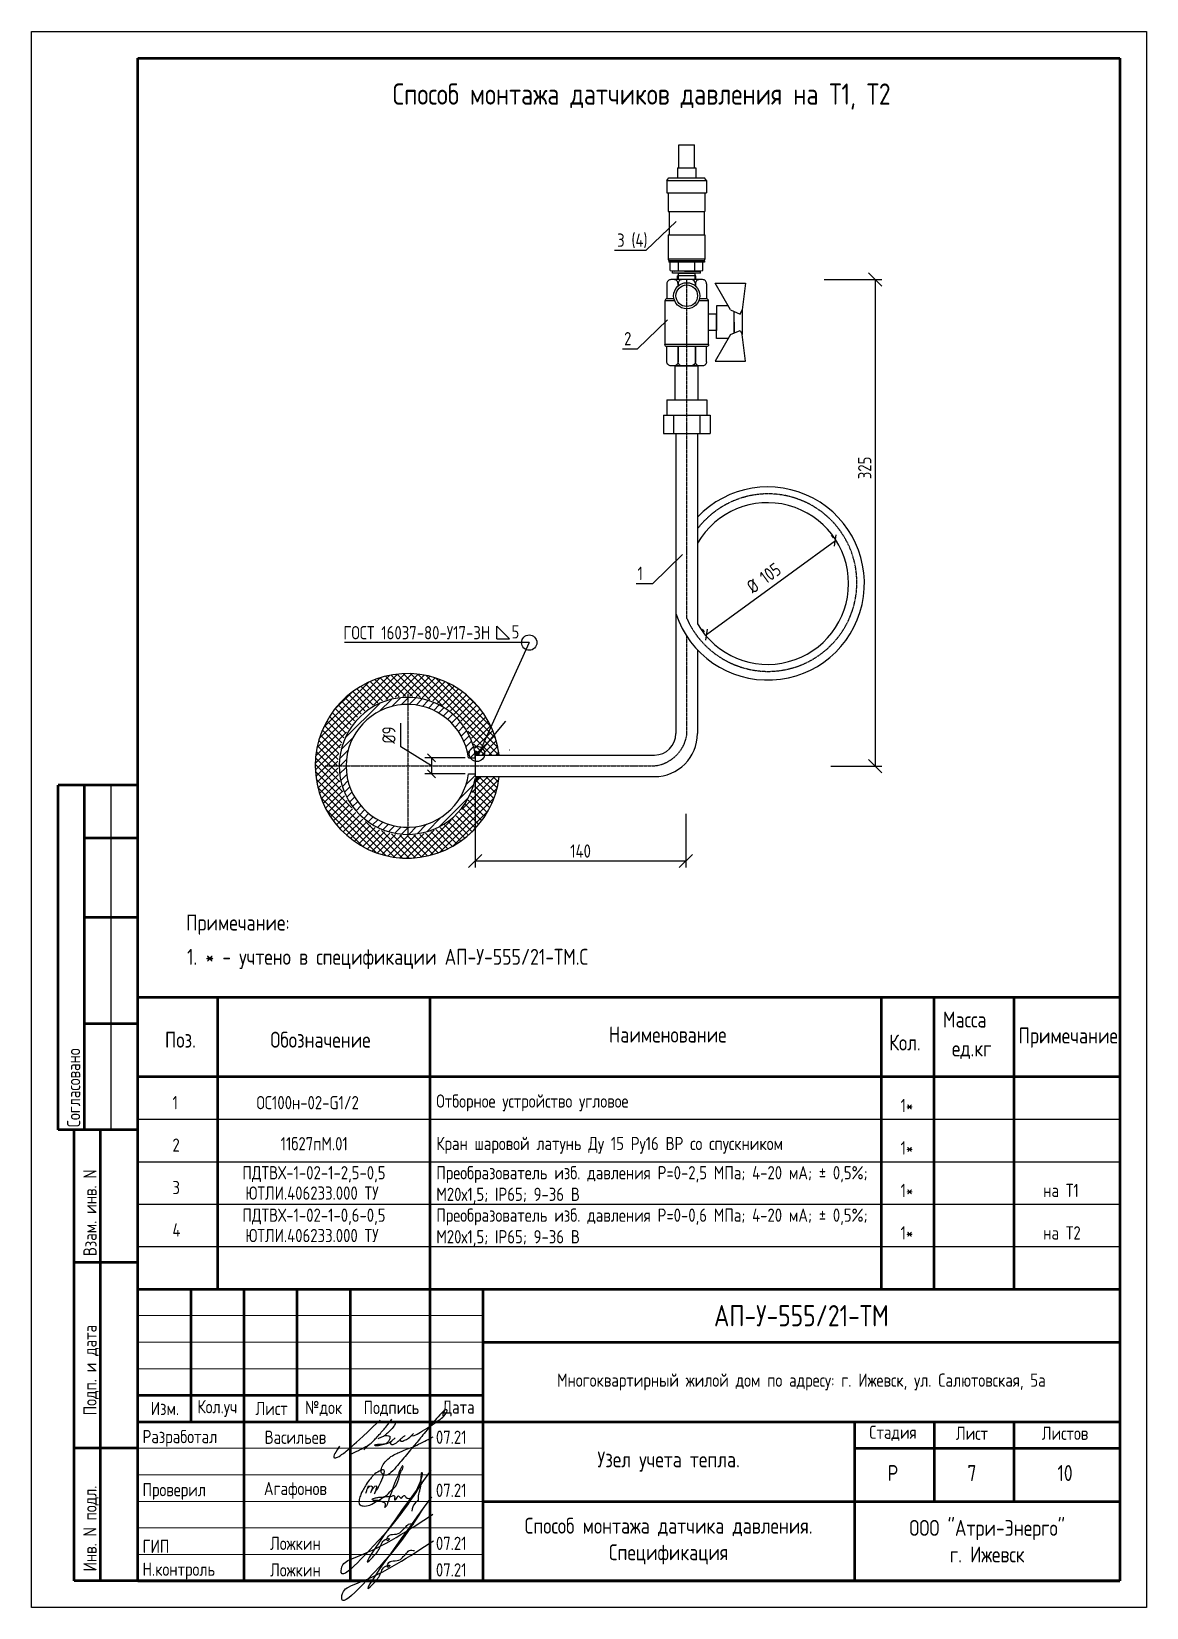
# Model space of a CAD drawing. Header units: millimetres. Extents: x -24312 to 142424, y -11214 to -5274.
# Drawn here: x 16285 to 20485, y -11214 to -5274 of the extents above; entities that cross this region are included whole.
import ezdxf
from ezdxf.enums import TextEntityAlignment as Align

# ---------------------------------------------------------------- set-up
doc = ezdxf.new("R2010")
doc.units = ezdxf.units.MM
doc.linetypes.add('CENTERX2', pattern=[20.32, 12.7, -2.54, 2.54, -2.54])
doc.linetypes.add('K5LT_BASIC', pattern=[0])
doc.layers.get('0').update_dxf_attribs({"color": 250})
doc.layers.add('0_Ном._пера__1', color=7, linetype='Continuous', lineweight=5)
doc.layers.add('0_Ном._пера__4', color=7, linetype='Continuous', lineweight=50)
doc.layers.add('1', color=179, linetype='Continuous')
doc.layers.add('BASIC', color=7, linetype='Continuous')
doc.styles.add('Ариал Н', font='', dxfattribs={"height": 60})
doc.styles.add('ГОСТ 2.304', font='')
doc.styles.add('ГостА', font='', dxfattribs={"height": 50})
doc.styles.get('Ариал Н').set_extended_font_data('GOST type A')
doc.styles.get('ГОСТ 2.304').set_extended_font_data('GOST 2.304 type A')
doc.styles.get('ГостА').set_extended_font_data('GOST type A')
doc.dimstyles.new('1х20 Ассо', dxfattribs={"dimscale": 20, "dimtxt": 0.5, "dimasz": 2.5, "dimexe": 1.25, "dimexo": 0.625, "dimtad": 1, "dimrnd": 5, "dimtxsty": 'Ариал Н', "dimblk": 'OBLIQUE', "dimcen": 2.5, "dimclrd": 256, "dimclre": 256, "dimclrt": 256, "dimadec": 0, "dimazin": 0, "dimtfac": 1, "dimtmove": 1, "dimatfit": 3, "dimfxl": 1, "dimlwd": -1, "dimarcsym": 0})
doc.dimstyles.new('1х20 ГОСТ', dxfattribs={"dimscale": 20, "dimtxt": 2.5, "dimasz": 1.5, "dimexe": 1.25, "dimexo": 0.625, "dimtad": 1, "dimdec": 0, "dimrnd": 5, "dimtxsty": 'ГОСТ 2.304', "dimblk": 'OBLIQUE', "dimcen": 1.5, "dimclrd": 256, "dimclre": 256, "dimclrt": 256, "dimadec": 0, "dimazin": 0, "dimtfac": 1, "dimtdec": 0, "dimtmove": 1, "dimatfit": 3, "dimfxl": 1.25, "dimlwd": -1, "dimarcsym": 0})

# ---------------------------------------------------------------- blocks, each defined once
blk = doc.blocks.new('_Oblique')
at = {"color": 0, "linetype": 'ByBlock', "lineweight": -2}
blk.add_line((-0.5, -0.5), (0.5, 0.5), dxfattribs=at)
blk = doc.blocks.new('*D59')
at = {"lineweight": -2, "transparency": 16777216}
for p, q in [((19271.4, -6208.7), (19488.7, -6208.7)), ((19296.8, -8042.7), (19488.7, -8042.7))]:
    blk.add_line(p, q, dxfattribs=at)
at = {"transparency": 16777216}
blk.add_line((19463.7, -6208.7), (19463.7, -8042.7), dxfattribs=at)
at = {"layer": 'Defpoints', "color": 0, "transparency": 16777216}
for p in [(19258.9, -6208.7), (19284.3, -8042.7), (19463.7, -8042.7)]:
    blk.add_point(p, dxfattribs=at)
at = {"transparency": 16777216, "xscale": 50, "yscale": 50, "zscale": 50}
for p, rotation in [((19463.7, -6208.7), 90), ((19463.7, -8042.7), 270)]:
    blk.add_blockref('_Oblique', p, dxfattribs=dict(at, rotation=rotation))
at = {"transparency": 16777216, "insert": (19423.9, -6918.5), "char_height": 50, "attachment_point": 5, "rotation": 90, "style": 'ГостА'}
blk.add_mtext('325', dxfattribs=at)
blk = doc.blocks.new('*D61')
at = {"lineweight": -2, "ltscale": 0.3, "transparency": 16777216}
for p, q in [((19305.9, -7182), (19298.6, -7171.9)), ((18820.3, -7536.7), (18812.9, -7526.6))]:
    blk.add_line(p, q, dxfattribs=at)
at = {"ltscale": 0.3, "transparency": 16777216}
blk.add_line((18827.6, -7546.8), (19313.3, -7192.1), dxfattribs=at)
at = {"layer": 'Defpoints', "color": 0, "ltscale": 0.3, "transparency": 16777216}
for p in [(19313.3, -7192.1), (19313.3, -7192.1), (18827.6, -7546.8)]:
    blk.add_point(p, dxfattribs=at)
at = {"ltscale": 0.3, "transparency": 16777216, "xscale": 30, "yscale": 30, "zscale": 30}
for p, rotation in [((19313.3, -7192.1), 36.14163865688619), ((18827.6, -7546.8), 216.1416386568862)]:
    blk.add_blockref('_Oblique', p, dxfattribs=dict(at, rotation=rotation))
at = {"ltscale": 0.3, "transparency": 16777216, "insert": (19044.1, -7333.4), "char_height": 50, "attachment_point": 5, "rotation": 36.14164, "style": 'ГОСТ 2.304'}
blk.add_mtext('%%C 105', dxfattribs=at)
blk = doc.blocks.new('*D60')
at = {"lineweight": -2, "transparency": 16777216}
for p, q in [((17956.7, -8094.7), (17956.7, -8425.1)), ((18750.6, -8222.2), (18750.6, -8425.1))]:
    blk.add_line(p, q, dxfattribs=at)
at = {"transparency": 16777216}
blk.add_line((18750.6, -8400.1), (17956.7, -8400.1), dxfattribs=at)
at = {"layer": 'Defpoints', "color": 0, "transparency": 16777216}
for p in [(17956.7, -8082.2), (18750.6, -8209.7), (17956.7, -8400.1)]:
    blk.add_point(p, dxfattribs=at)
at = {"transparency": 16777216, "xscale": 50, "yscale": 50, "zscale": 50, "rotation": 180}
blk.add_blockref('_Oblique', (17956.7, -8400.1), dxfattribs=at)
at = {"transparency": 16777216, "xscale": 50, "yscale": 50, "zscale": 50}
blk.add_blockref('_Oblique', (18750.6, -8400.1), dxfattribs=at)
at = {"transparency": 16777216, "insert": (18353.6, -8362.6), "char_height": 50, "attachment_point": 5, "style": 'ГостА'}
blk.add_mtext('140', dxfattribs=at)
blk = doc.blocks.new('*D62')
at = {"ltscale": 0.3, "transparency": 16777216}
for p, q in [((17676.2, -7969.7), (17676.2, -7880.8)), ((17792.5, -8041.6), (17676.2, -7969.7)), ((17792.5, -8011.5), (17792.5, -8071.6))]:
    blk.add_line(p, q, dxfattribs=at)
at = {"lineweight": -2, "ltscale": 0.3, "transparency": 16777216}
for p, q in [((17918.7, -8011.5), (17767.5, -8011.5)), ((17918.7, -8071.6), (17767.5, -8071.6))]:
    blk.add_line(p, q, dxfattribs=at)
at = {"layer": 'Defpoints', "color": 0, "ltscale": 0.3, "transparency": 16777216}
for p in [(17931.2, -8011.5), (17792.5, -8071.6), (17931.2, -8071.6)]:
    blk.add_point(p, dxfattribs=at)
at = {"ltscale": 0.3, "transparency": 16777216, "xscale": 30, "yscale": 30, "zscale": 30}
for p, rotation in [((17792.5, -8011.5), 90), ((17792.5, -8071.6), 270)]:
    blk.add_blockref('_Oblique', p, dxfattribs=dict(at, rotation=rotation))
at = {"ltscale": 0.3, "transparency": 16777216, "insert": (17631.6, -7925.2), "char_height": 50, "attachment_point": 5, "rotation": 90, "style": 'ГОСТ 2.304'}
blk.add_mtext('%%C9', dxfattribs=at)
blk = doc.blocks.new('A$C4EB2491E')
at = {"ltscale": 0.3}
for points, degree in [([(361.5, 183.4), (381.3, 185), (389.7, 193.7), (434.5, 217.9), (480.1, 249.9), (509.4, 268.7), (528.9, 296), (527, 304.4), (518, 306.4), (483.9, 271.2), (458.1, 240.3), (424.4, 199.1), (403.8, 174.8), (381.3, 144.9), (364.7, 126.9), (338.2, 94), (313.1, 65.6), (291.8, 38.8), (256.2, 0.2), (235.9, -2), (219.5, 9.4), (221, 31.2), (230.9, 55.2), (258.2, 82.9), (287.4, 99), (310.2, 107.5), (332.2, 118.7), (371.4, 132), (398.9, 145.6), (441, 167.4), (461.8, 179)], 3), ([(27.1, 135.1), (9.8, 108.2), (0.4, 94), (-1.3, 80.9), (6.8, 79.5), (27.9, 87.6), (74.6, 124.3), (122.7, 168.5), (215.6, 255.7)], 3), ([(74.6, 124.3), (72.2, 108.6), (72.4, 98.1), (76.1, 96.1), (89.5, 102), (100.2, 108.1), (115.8, 115.4), (130.9, 123.4), (140.4, 128.8), (153.1, 134.6), (165.8, 143.2), (180.7, 154.9), (191.4, 166.4), (212.4, 189.3), (230.2, 210.9), (245.8, 226.5), (261.4, 248.7), (269.4, 259.9)], 3), ([(258.3, 244.4), (279.4, 253.3), (286.7, 246.5), (285.7, 236.5), (284.3, 234.1), (269.6, 212.7), (240.6, 188), (237.7, 184.6), (233.8, 180.9), (205.5, 169.7)], 3), ([(237.7, 184.6), (256.2, 184.1), (261.1, 181.2), (262.3, 174.3), (259.1, 163.6), (248.7, 149.5), (235.5, 142.7), (206.2, 136.1), (192.6, 134.9), (187.2, 140), (194.5, 142.7), (205.3, 144.1), (214.3, 144.4), (231.4, 145.4), (245.7, 147.3), (260.4, 151), (285.7, 173.4)], 3), ([(264.3, 156.1), (261.1, 142.7), (272.8, 141.2), (287.4, 146.8), (295, 153.4), (312, 169), (324, 179.9), (332.5, 185.3), (332.6, 185.6)], 3), ([(307.2, 164.5), (310.6, 157.3), (316, 157.3), (325.7, 160.2), (340.4, 167.6), (357.9, 178.5), (371.6, 193.9)], 3), ([(165.8, 143.2), (139.5, 117.4)], 1)]:
    blk.add_open_spline(points, degree=degree, dxfattribs=at)
blk = doc.blocks.new('A$C0EED4A08')
at = {"lineweight": -2}
blk.add_open_spline([(20.7, 61.2), (21.7, 64.7), (23.4, 71.3), (32.8, 94.2), (24.5, 74.4), (32, 84), (36.5, 87.6), (43.7, 84.6), (42.1, 76.2), (40, 71.5), (35.2, 58.6), (40.1, 68.6), (41.9, 72.9), (45.2, 77.8), (48.5, 81.4), (50.9, 86.6), (59.3, 86), (55.6, 79.5), (55.4, 74.5), (52.8, 68.5), (51.8, 64), (48, 55.7), (54.5, 70.4), (59.7, 74.5), (64.6, 83.8), (72.5, 102.5), (95.3, 150.3), (62.6, 134.7), (50, 127.5), (39.9, 115.2), (29.1, 103.7), (19.8, 87.5), (9.7, 71.6), (2.3, 55.7), (-2.1, 40.8), (-5.4, 21.3), (15, 16.1), (36.5, 18.9), (59.8, 37.2), (88.3, 47.9), (105.1, 69.4), (127.4, 87), (133.6, 115.2), (140.2, 136.7), (150.7, 149.9), (145.6, 155.7), (141.5, 147.9), (138.2, 143.1), (134.1, 133.3), (131, 120.9), (123.3, 108.6), (118.7, 94.1), (113.6, 81.6), (109.9, 69.5), (105.8, 57.7), (100.9, 47), (98.7, 35.8), (93.4, 26.3), (92.6, 18.9), (82.4, 8.9), (91.8, 24.9), (78.5, 31), (67.6, 34.1), (56.4, 38.1), (47.5, 34.5), (39.3, 42), (50, 43.8), (55.7, 45.7), (62.2, 46.5), (68.8, 48.5), (76.6, 47.1), (84, 50.5), (92.3, 49.4), (99.6, 50.2), (107.9, 48.5), (114.2, 56.5), (120.1, 50.1), (118.9, 44.9), (117.9, 33.5), (126.9, 45.4), (132.3, 54.2), (136.9, 47.7), (141.6, 41), (146.3, 48.9), (152, 56.8), (157.2, 46), (170.6, 40.8), (188.8, 54.4), (195.8, 75.5), (206.7, 97.8), (210.2, 112.3), (216.6, 130.9), (210.3, 131.2), (208.9, 126.4), (209.7, 121.1), (208.4, 112.7), (208, 103.5), (208.5, 90), (205.7, 76.5), (202.8, 62.8), (197.5, 51.3), (203, 35.6), (181.6, 25), (179.5, 9.6), (178.2, 0)], degree=3, knots=[0, 0, 0, 0, 14.167194, 26.890754, 35.314392, 41.71436, 48.403337, 54.150711, 59.523492, 69.993822, 76.883495, 83.397454, 89.57598, 94.081517, 100.137054, 104.648788, 110.534043, 115.493961, 121.373327, 126.797914, 133.938197, 137.532955, 146.786799, 157.755729, 165.260393, 175.818679, 226.056962, 240.336611, 262.561771, 272.876484, 287.353537, 309.903384, 328.55104, 344.088105, 361.577216, 378.236769, 391.917028, 414.769459, 443.718804, 478.129909, 503.813264, 524.041038, 561.991008, 582.758455, 598.428883, 599.36325, 603.50078, 615.547993, 623.086606, 633.715246, 654.209645, 665.828887, 679.140989, 694.626301, 703.84956, 716.745925, 729.559612, 738.298125, 747.961274, 755.137825, 764.222563, 777.339173, 788.965562, 801.29066, 810.743379, 816.064539, 824.798882, 830.543276, 836.595448, 843.748837, 851.271103, 859.282141, 867.178556, 875.723493, 881.563983, 891.725366, 896.369877, 902.244552, 908.638358, 920.616836, 927.949916, 933.945368, 939.689414, 948.004643, 954.238626, 963.410453, 972.22617, 996.743911, 1017.877019, 1041.418789, 1065.997666, 1077.036801, 1078.444202, 1082.718227, 1088.858229, 1095.371672, 1107.7691, 1116.500316, 1135.9592, 1148.681173, 1158.604198, 1173.41822, 1190.005644, 1217.589276, 1217.589276, 1217.589276, 1217.589276], dxfattribs=at)
blk = doc.blocks.new('A$C34D362C5')
at = {"ltscale": 10}
for points, knots in [([(217.5, 299.5), (168.8, 221.7), (108.8, 126), (-98.7, -78.1), (-88.4, -15.6), (-62.3, 2.2), (60.8, 46.3), (163.3, 113.7), (254.5, 173.8)], [0, 0, 0, 0, 378.961016, 466.592226, 495.418146, 520.544535, 560.396751, 886.010372, 886.010372, 886.010372, 886.010372]), ([(246.3, 339.2), (98.6, 135.3), (-65.7, -91.6), (58.6, 45.2), (62.1, 78.5), (95.3, 83.3), (79.2, 67.2), (82.6, 94), (103.8, 99.1), (127.8, 97.9), (139.8, 113.9), (151.4, 123.6), (161.9, 140.1), (175.7, 137.5), (182.9, 136.2)], [0, 0, 0, 0, 394.18074, 438.533546, 481.486652, 491.046134, 501.356163, 513.672121, 536.487376, 564.707433, 579.283425, 593.152603, 611.287332, 631.336975, 631.336975, 631.336975, 631.336975])]:
    blk.add_open_spline(points, degree=3, knots=knots, dxfattribs=at)

msp = doc.modelspace()

# ---------------------------------------------------------------- hatches: boundary and pattern name
at = {"ltscale": 0.3}
for points in [[(17954.82, -7986.293, -0.00818397), (17956.497, -7994.593), (17956.721, -8000.947), (17971.498, -8000.947, 0.45253152)], [(17954.82, -8096.856, 0.00818397), (17956.497, -8088.556), (17956.721, -8082.202), (17971.498, -8082.202, -0.45253152)]]:
    msp.add_hatch(color=256, dxfattribs=at).paths.add_polyline_path(points)
at = {"layer": '1'}
h = msp.add_hatch(dxfattribs=at)
h.set_pattern_fill('ANSI37', color=256, scale=5.777778, angle=-90)
h.set_pattern_definition([(315, (724531.413, 109539.549), (12.97148106, 12.97148106), []), (45, (724531.413, 109539.549), (-12.97148106, 12.97148106), [])])
h.paths.add_polyline_path([(18046.946, -7999.465, 0.37909219), (17701.732, -7693.802, 1), (17701.732, -8389.347, 0.38080054), (18047.191, -8081.622), (17961.272, -8081.622, -0.37005162), (17701.732, -8304.186, -1), (17701.732, -7778.963, -0.36779353), (17960.946, -7999.465)])

# ---------------------------------------------------------------- linework, layer by layer
at = {"linetype": 'K5LT_BASIC', "lineweight": 53}
for p, q in [((16685.318, -11113.68), (16685.318, -5373.68)), ((16685.318, -5373.68), (20385.318, -5373.68)), ((20385.318, -5373.68), (20385.318, -11113.68)), ((16385.318, -9413.68), (16385.318, -8113.68)), ((16685.318, -8113.68), (16385.318, -8113.68)), ((16485.318, -9413.68), (16485.318, -8113.68)), ((16685.318, -8313.68), (16485.318, -8313.68)), ((16685.318, -8613.68), (16485.318, -8613.68)), ((16685.318, -8913.68), (20385.318, -8913.68)), ((16985.318, -8913.68), (16985.318, -10013.68)), ((17785.318, -8913.68), (17785.318, -10013.68)), ((19485.318, -8913.68), (19485.318, -10013.68)), ((19685.318, -10013.68), (19685.318, -8913.68)), ((19985.318, -8913.68), (19985.318, -10013.68)), ((16685.318, -9013.68), (16485.318, -9013.68)), ((20385.318, -9213.68), (16685.318, -9213.68)), ((16685.318, -9413.68), (16385.318, -9413.68)), ((16445.318, -11113.68), (16445.318, -9413.68)), ((16685.318, -9413.68), (16445.318, -9413.68)), ((16545.318, -11113.68), (16545.318, -9413.68)), ((16685.318, -9913.68), (16445.318, -9913.68)), ((16685.318, -10613.68), (16445.318, -10613.68)), ((16685.318, -11113.68), (16445.318, -11113.68))]:
    msp.add_line(p, q, dxfattribs=at)
for p, q in [((18723.906, -5786.822), (18723.906, -5700.352)), ((18723.906, -5700.352), (18782.599, -5700.352)), ((18782.47, -5786.822), (18782.47, -5700.466)), ((18718.235, -5786.839), (18718.235, -5824.646)), ((18718.235, -5786.839), (18787.319, -5786.839)), ((18787.319, -5786.839), (18787.319, -5824.646)), ((18679.007, -5834.993), (18686.429, -5824.646)), ((18679.007, -5834.993), (18827.367, -5834.993)), ((18679.047, -5834.658), (18679.047, -5881.759)), ((18686.429, -5824.646), (18820.007, -5824.646)), ((18827.428, -5834.993), (18820.007, -5824.646)), ((18827.367, -5834.658), (18827.367, -5881.759)), ((18679.047, -5881.759), (18827.367, -5881.759)), ((18683.693, -5881.759), (18683.693, -5951.468)), ((18821.861, -5881.759), (18821.861, -5951.468)), ((18683.693, -5951.468), (18821.861, -5951.468)), ((18687.378, -5951.468), (18687.378, -6039.707)), ((18819.036, -5951.468), (18819.036, -6039.707)), ((18683.693, -6039.707), (18821.861, -6039.707)), ((18683.693, -6039.707), (18683.693, -6131.635)), ((18821.861, -6039.707), (18821.861, -6131.635)), ((18821.861, -6131.635), (18683.693, -6131.635)), ((18683.693, -6131.635), (18685.717, -6138.234)), ((18819.837, -6138.234), (18685.717, -6138.234)), ((18685.717, -6138.234), (18685.717, -6142.634)), ((18819.837, -6142.634), (18685.717, -6142.634)), ((18691.245, -6174.153), (18691.245, -6142.634)), ((18805.279, -6176.734), (18700.275, -6176.734)), ((18700.275, -6183.884), (18700.275, -6176.734)), ((18752.777, -6176.734), (18700.275, -6176.734)), ((18722.011, -6174.153), (18722.011, -6142.634)), ((18783.543, -6176.734), (18722.011, -6176.734)), ((18752.777, -6176.734), (18805.279, -6176.734)), ((18783.543, -6174.153), (18783.543, -6142.634)), ((18805.279, -6183.884), (18805.279, -6176.734)), ((18814.309, -6174.153), (18814.309, -6142.634)), ((18819.837, -6138.234), (18821.861, -6131.635)), ((18819.837, -6138.234), (18819.837, -6142.634)), ((18805.279, -6183.884), (18700.275, -6183.884)), ((18718.235, -6208.694), (18718.235, -6194.075)), ((18787.319, -6194.075), (18718.235, -6194.075)), ((18721.689, -6183.884), (18783.865, -6183.884)), ((18721.689, -6183.884), (18721.689, -6208.694)), ((18805.279, -6183.884), (18752.777, -6183.884)), ((18783.865, -6183.884), (18783.865, -6208.694)), ((18787.319, -6208.694), (18787.319, -6194.075)), ((16585.318, -9413.68), (16585.318, -8113.68)), ((16685.318, -9373.68), (20385.318, -9373.68)), ((16685.318, -9533.68), (20385.318, -9533.68)), ((16685.318, -9693.68), (20385.318, -9693.68)), ((16685.318, -9853.68), (20385.318, -9853.68))]:
    msp.add_line(p, q)
at = {"color": 7, "ltscale": 0.25}
for p, q in [((18678.846, -6224.109), (18678.846, -6280.921)), ((18813.184, -6208.694), (18693.794, -6208.694)), ((18720.78, -6224.109), (18720.78, -6232.729)), ((18720.78, -6232.729), (18720.78, -6224.109)), ((18786.198, -6232.729), (18786.198, -6224.109)), ((18786.198, -6224.109), (18786.198, -6232.729)), ((18828.132, -6224.109), (18828.132, -6280.921)), ((18707.948, -6288.628), (18671.372, -6288.628)), ((18705.458, -6280.921), (18678.846, -6280.921)), ((18835.606, -6288.628), (18799.03, -6288.628)), ((18828.132, -6280.921), (18801.52, -6280.921)), ((18865.503, -6338.437), (18835.606, -6338.437)), ((18865.503, -6307.607), (18865.503, -6369.268)), ((18909.034, -6307.607), (18865.503, -6307.607)), ((18865.503, -6369.268), (18865.503, -6338.437)), ((18917.822, -6323.022), (18955.193, -6338.437)), ((18932.771, -6369.268), (18932.771, -6329.188)), ((18955.193, -6338.437), (18962.667, -6323.022)), ((18962.667, -6323.022), (18962.667, -6415.514)), ((18865.503, -6400.099), (18835.606, -6400.099)), ((18865.503, -6430.929), (18865.503, -6369.268)), ((18865.503, -6369.268), (18865.503, -6400.099)), ((18917.822, -6415.514), (18955.193, -6400.099)), ((18932.771, -6409.348), (18932.771, -6369.268)), ((18932.771, -6369.268), (18932.771, -6409.348)), ((18955.193, -6400.099), (18962.667, -6415.514)), ((18835.606, -6453.779), (18671.372, -6453.779)), ((18828.132, -6461.486), (18678.846, -6461.486)), ((18678.846, -6518.297), (18678.846, -6461.486)), ((18720.78, -6461.486), (18720.78, -6518.297)), ((18720.78, -6518.297), (18720.78, -6461.486)), ((18786.198, -6518.297), (18786.198, -6461.486)), ((18786.198, -6461.486), (18786.198, -6518.297)), ((18828.132, -6518.297), (18828.132, -6461.486)), ((18909.034, -6430.929), (18865.503, -6430.929)), ((18813.184, -6533.713), (18693.794, -6533.713))]:
    msp.add_line(p, q, dxfattribs=at)
at = {"ltscale": 0.3}
for p, q in [((18037.609, -7562.434), (18037.609, -7514.434)), ((18085.607, -7562.44), (18037.609, -7514.434)), ((18037.607, -7562.434), (18085.607, -7562.44)), ((17931.169, -8011.55), (17956.721, -8011.55)), ((17956.721, -8000.947), (17956.721, -8082.202)), ((17931.169, -8071.6), (17956.294, -8071.6))]:
    msp.add_line(p, q, dxfattribs=at)
at = {"linetype": 'Continuous'}
msp.add_lwpolyline([(16285.318, -5273.68), (20485.318, -5273.68), (20485.318, -11213.68), (16285.318, -11213.68)], close=True, dxfattribs=at)
at = {"ltscale": 0.3}
for points in [[(18917.822, -6323.022), (18860.626, -6222.691), (18974.64, -6222.691), (18962.667, -6323.022)], [(18917.822, -6415.514), (18860.626, -6515.845), (18974.64, -6515.845), (18962.667, -6415.514)]]:
    msp.add_lwpolyline(points, dxfattribs=at)
at = {"color": 7, "ltscale": 0.25}
for points in [[(18671.372, -6288.628), (18671.372, -6358.234), (18671.372, -6453.779)], [(18835.606, -6453.779), (18835.606, -6358.234), (18835.606, -6288.628)]]:
    msp.add_lwpolyline(points, dxfattribs=at)
for centre, radius, start, end in [((18706.628, -6127.895), 48.749, 251.6055585, 288.3944415), ((18752.777, -5990.247), 186.461, 260.5028427, 279.4971573), ((18798.926, -6127.895), 48.749, 251.6055585, 288.3944415)]:
    msp.add_arc(centre, radius, start, end)
at = {"ltscale": 0.3}
for centre, start, end in [((17956.721, -8000.947), 0, 97.3930033), ((17956.721, -8082.202), 262.6069967, 0)]:
    msp.add_arc(centre, 14.777, start, end, dxfattribs=at)
at = {"color": 7, "ltscale": 0.25}
for centre, major_axis, start_param, end_param in [((18693.794, -6224.109), (0, 15.415), 0, 1.57079633), ((18705.832, -6224.109), (0, 15.415), -1.57079633, 0), ((18735.729, -6224.109), (0, -15.415), 3.14159265, 4.71238898), ((18771.249, -6224.109), (0, -15.415), 1.57079633, 3.14159265), ((18801.146, -6224.109), (0, 15.415), 0, 1.57079633), ((18813.184, -6224.109), (0, 15.415), -1.57079633, 0), ((18678.846, -6288.628), (0, -7.708), 3.14159265, 4.71238898), ((18828.132, -6288.628), (0, -7.708), 1.57079633, 3.14159265)]:
    msp.add_ellipse(centre, major_axis=major_axis, ratio=0.96970909, start_param=start_param, end_param=end_param, dxfattribs=at)
at = {"color": 7, "ltscale": 0.25, "extrusion": (0, 0, -1)}
for centre, major_axis, start_param, end_param in [((18678.846, -6453.779), (0, 7.708), 3.14159265, 4.71238898), ((18828.132, -6453.779), (0, 7.708), 1.57079633, 3.14159265), ((18693.794, -6518.297), (0, -15.415), 0, 1.57079633), ((18705.832, -6518.297), (0, -15.415), -1.57079633, 0), ((18735.729, -6518.297), (0, 15.415), 3.14159265, 4.71238898), ((18771.249, -6518.297), (0, 15.415), 1.57079633, 3.14159265), ((18801.146, -6518.297), (0, -15.415), 0, 1.57079633), ((18813.184, -6518.297), (0, -15.415), -1.57079633, 0)]:
    msp.add_ellipse(centre, major_axis=major_axis, ratio=0.96970909, start_param=start_param, end_param=end_param, dxfattribs=at)
at = {"layer": '0_Ном._пера__1', "color": 7, "linetype": 'Continuous', "lineweight": 20}
for p, q in [((16685.318, -10113.68), (17985.318, -10113.68)), ((16685.318, -10213.68), (17985.318, -10213.68)), ((16685.318, -10313.68), (17985.318, -10313.68)), ((16685.318, -10613.68), (17985.318, -10613.68)), ((16685.318, -10713.68), (17985.318, -10713.68)), ((16685.318, -10813.68), (17985.318, -10813.68)), ((16685.318, -10913.68), (17985.318, -10913.68)), ((16685.318, -11013.68), (17985.318, -11013.68))]:
    msp.add_line(p, q, dxfattribs=at)
at = {"layer": '0_Ном._пера__4', "color": 7, "linetype": 'Continuous', "lineweight": 50}
for p, q in [((16685.318, -10013.68), (20385.318, -10013.68)), ((16685.318, -11113.68), (16685.318, -10013.68)), ((16885.318, -10013.68), (16885.318, -10513.68)), ((17085.318, -10013.68), (17085.318, -11113.68)), ((17285.318, -10013.68), (17285.318, -10513.68)), ((17485.318, -10013.68), (17485.318, -11113.68)), ((17785.318, -10013.68), (17785.318, -11113.68)), ((17985.318, -10013.68), (17985.318, -11113.68)), ((20385.318, -10013.68), (20385.318, -11113.68)), ((17985.318, -10213.68), (20385.318, -10213.68)), ((16685.318, -10413.68), (17985.318, -10413.68)), ((16685.318, -10513.68), (20385.318, -10513.68)), ((19385.318, -10513.68), (19385.318, -11113.68)), ((19685.318, -10513.68), (19685.318, -10813.68)), ((19985.318, -10513.68), (19985.318, -10813.68)), ((19385.318, -10613.68), (20385.318, -10613.68)), ((17985.318, -10813.68), (20385.318, -10813.68)), ((16685.318, -11113.68), (20385.318, -11113.68)), ((20385.318, -11113.68), (16685.318, -11113.68))]:
    msp.add_line(p, q, dxfattribs=at)
at = {"layer": '1'}
msp.add_arc((17701.732, -8041.575), 347.772, 6.9546935, 353.3874358, dxfattribs=at)
at = {"layer": 'BASIC', "color": 7}
for p, q in [((18713.069, -5989.131), (18600.968, -6098.343)), ((18481.678, -6098.343), (18600.968, -6098.343)), ((18680.414, -6360.492), (18568.314, -6469.704)), ((18512.117, -6469.704), (18568.314, -6469.704)), ((18737.484, -7245.108), (18625.384, -7354.321)), ((18562.696, -7354.321), (18625.384, -7354.321)), ((18160.175, -7577.035), (17464.175, -7577.035)), ((18160.175, -7577.035), (17969.914, -7994.29)), ((17969.914, -7994.29), (18071.96, -7873.066))]:
    msp.add_line(p, q, dxfattribs=at)
at = {"layer": 'BASIC', "color": 7, "linetype": 'CENTERX2', "ltscale": 0.2}
for p, q in [((18754.1, -7486.457), (18753.489, -6208.694)), ((18754.307, -7919.693), (18754.132, -7553.398)), ((17702.534, -7769.624), (17702.534, -8309.587)), ((17391.27, -8041.575), (18631.607, -8041.575))]:
    msp.add_line(p, q, dxfattribs=at)
at = {"layer": 'BASIC', "color": 7, "ltscale": 10}
for p, q in [((18709.96, -6661.399), (18709.96, -6533.713)), ((18709.96, -6533.713), (18797.018, -6533.713)), ((18797.018, -6661.399), (18797.018, -6533.713)), ((18678.038, -6661.399), (18828.94, -6661.399)), ((18678.038, -6661.399), (18678.038, -6719.438)), ((18828.94, -6661.399), (18828.94, -6719.438)), ((18666.43, -6719.438), (18842.184, -6719.438)), ((18666.43, -6719.438), (18666.43, -6789.085)), ((18704.156, -6719.438), (18704.156, -6789.085)), ((18802.822, -6719.438), (18802.822, -6789.085)), ((18842.184, -6719.438), (18842.184, -6789.085)), ((18666.43, -6789.085), (18842.184, -6789.085)), ((18712.862, -6789.085), (18712.862, -7919.693)), ((18794.116, -6789.085), (18794.116, -7506.402)), ((18794.116, -7604.049), (18794.116, -7919.693)), ((17466.864, -7935.91), (17596.869, -7805.905)), ((17596.424, -7835.087), (17640.698, -7790.812)), ((17642.304, -7817.944), (17675.531, -7784.716)), ((17677.534, -7811.451), (17705.664, -7783.32)), ((17707.468, -7810.253), (17732.657, -7785.064)), ((17734.013, -7812.445), (17757.287, -7789.171)), ((17758.054, -7817.141), (17780.002, -7795.193)), ((17780.082, -7823.85), (17801.088, -7802.844)), ((17800.397, -7832.271), (17820.733, -7811.935)), ((17820.048, -7841.358), (17839.066, -7822.339)), ((17836.595, -7853.547), (17856.173, -7833.969)), ((17852.681, -7866.198), (17872.11, -7846.769)), ((17867.492, -7880.124), (17886.906, -7860.71)), ((17881.038, -7895.315), (17900.57, -7875.783)), ((17893.3, -7911.789), (17913.088, -7892.001)), ((17451.771, -7979.739), (17496.046, -7935.465)), ((17904.227, -7929.599), (17924.425, -7909.402)), ((17913.728, -7948.835), (17934.517, -7928.046)), ((17921.66, -7969.64), (17943.271, -7948.029)), ((17444.279, -8044.706), (17471.646, -8017.338)), ((17445.675, -8014.572), (17478.117, -7982.131)), ((17927.803, -7992.234), (17950.544, -7969.492)), ((17937.224, -8011.55), (17956.128, -7992.645)), ((17956.497, -7994.593), (17956.721, -8000.947)), ((17956.721, -8000.947), (18631.607, -8000.947)), ((17956.721, -8000.947), (18494.82, -8000.947)), ((18085.025, -7980.734), (18085.434, -7980.734)), ((17446.023, -8071.699), (17470.447, -8047.274)), ((17450.13, -8096.328), (17472.629, -8073.829)), ((17921.753, -8113.223), (17956.721, -8078.377)), ((17456.152, -8119.043), (17477.31, -8097.885)), ((17463.803, -8140.129), (17484, -8119.931)), ((17895.182, -8168.539), (17950.74, -8112.981)), ((17956.721, -8082.202), (18631.607, -8082.202)), ((17472.894, -8159.774), (17492.4, -8140.268)), ((17483.298, -8178.107), (17502.316, -8159.089)), ((17494.928, -8195.214), (17513.624, -8176.518)), ((17507.728, -8211.151), (17526.245, -8192.634)), ((17821.791, -8270.666), (17931.625, -8160.833)), ((17521.669, -8225.947), (17540.137, -8207.478)), ((17536.742, -8239.611), (17555.29, -8221.062)), ((17552.96, -8252.129), (17571.721, -8233.368)), ((17570.361, -8263.466), (17589.481, -8244.345)), ((17589.005, -8273.559), (17608.658, -8253.905)), ((17773.939, -8289.781), (17828.697, -8235.024)), ((17608.988, -8282.312), (17629.392, -8261.908)), ((17630.451, -8289.586), (17652.391, -8267.646)), ((17653.602, -8295.171), (17677.119, -8271.655)), ((17678.758, -8298.752), (17703.783, -8273.728)), ((17706.428, -8299.819), (17735.801, -8270.446)), ((17737.516, -8297.468), (17773.392, -8261.592))]:
    msp.add_line(p, q, dxfattribs=at)
for radius in [49.333, 40.627]:
    msp.add_circle((18753.489, -6269.66), radius, dxfattribs=at)
at = {"layer": 'BASIC', "color": 7}
for centre in [(18160.175, -7577.035), (17963.191, -7996.235)]:
    msp.add_circle(centre, 28.905, dxfattribs=at)
at = {"layer": 'BASIC', "color": 7, "ltscale": 10}
for centre, radius, start, end in [((19058.691, -7354.088), 363.979, 198.1700291, 136.6267294), ((19058.194, -7354.389), 304.705, 209.9264348, 150.0735652), ((17702.534, -8041.575), 258.274, 17.1606397, 342.3430347), ((17701.732, -8041.575), 231.393, 7.4555369, 352.5444631), ((18631.607, -7919.693), 81.255, 270, 0), ((18631.607, -7919.693), 162.509, 270, 0), ((17808.762, -8011.613), 147.96, 0.0242761, 18.212044), ((17702.534, -8041.575), 258.274, 342.3430347, 349.2733423)]:
    msp.add_arc(centre, radius, start, end, dxfattribs=at)
at = {"layer": 'BASIC', "color": 7, "linetype": 'CENTERX2', "ltscale": 0.2}
for centre, radius, start, end in [((19059.875, -7350.861), 334.491, 203.9148669, 142.6095639), ((18616.147, -7903.307), 139.129, 276.3800669, 353.2364767)]:
    msp.add_arc(centre, radius, start, end, dxfattribs=at)

# ---------------------------------------------------------------- block references
at = {"ltscale": 0.3, "xscale": 0.81, "yscale": 0.81, "zscale": 0.81}
msp.add_blockref('A$C4EB2491E', (17423.8, -10714.963), dxfattribs=at)
at = {"ltscale": 10, "xscale": 1.099999999999999, "yscale": 1.099999999999999, "zscale": 1.099999999999999}
msp.add_blockref('A$C0EED4A08', (17522.307, -10850.248), dxfattribs=at)
at = {"ltscale": 10}
for p in [(17543.042, -11035.672), (17545.192, -11135.672)]:
    msp.add_blockref('A$C34D362C5', p, dxfattribs=at)

# ---------------------------------------------------------------- texts
at = {"color": 7, "style": 'ГОСТ 2.304'}
for s, height, p in [('Способ монтажа датчиков давления на Т1, Т2', 80, (17645.691, -5549.37)), ('3 (4)', 50, (18491.236, -6085.061)), ('2', 50, (18517.456, -6456.422)), ('1', 50, (18568.035, -7341.038)), (' ГОСТ 16037-80-У17-ЗН', 50, (17434.57, -7564.66)), ('5', 50, (18093.41, -7561.468)), ('1', 50, (16816.184, -9335.892)), ('ОС100н-02-G1/2', 50, (17132.64, -9335.892)), ('Отборное устройство угловое', 50, (17810.104, -9329.881)), ('1*', 50, (19559.167, -9346.766)), ('11б27пМ.01', 50, (17223.782, -9490.716)), ('Кран шаровой латунь Ду 15 Ру16 ВР со спускником ', 50, (17810.104, -9489.881)), ('2', 50, (16816.184, -9495.892)), ('1*', 50, (19559.167, -9506.766)), ('ПДТВХ-1-02-1-2,5-0,5', 50, (17079.561, -9600.066)), ('Преобразователь изб. давления P=0-2,5 МПа; 4-20 мА; ± 0,5%%%;', 50, (17810.104, -9600.025)), ('3', 50, (16816.184, -9655.892)), ('ЮТЛИ.406233.000 ТУ', 50, (17090.571, -9676.759)), ('М20х1,5; IP65; 9-36 В', 50, (17810.104, -9681.352)), ('ПДТВХ-1-02-1-0,6-0,5', 50, (17079.561, -9760.066)), ('Преобразователь изб. давления P=0-0,6 МПа; 4-20 мА; ± 0,5%%%;', 50, (17810.104, -9760.025)), ('4', 50, (16816.184, -9815.892)), ('ЮТЛИ.406233.000 ТУ', 50, (17090.571, -9836.759)), ('М20х1,5; IP65; 9-36 В', 50, (17810.104, -9841.352))]:
    msp.add_text(s, height=height, dxfattribs=at).set_placement(p)
at = {"style": 'ГОСТ 2.304'}
for s, height, p in [('Примечание:', 60, (16867.756, -8662.165)), ('1. * - учтено в спецификации АП-У-555/21-ТМ.С', 60, (16871.091, -8791.294)), ('Масса', 60, (19718.583, -9027.693)), ('Наименование', 60, (18460.371, -9084.405)), ('Примечание', 60, (20003.584, -9087.955)), ('Поз.', 60, (16787.925, -9103.796)), ('Обозначение', 60, (17184.722, -9103.796)), ('Кол.', 60, (19515.881, -9114.307)), ('ед.кг', 60, (19752.42, -9136.732)), ('1*', 50, (19559.167, -9666.766)), ('на Т1', 50, (20096.412, -9666.766)), ('1*', 50, (19559.167, -9826.766)), ('на Т2', 50, (20096.412, -9826.766))]:
    msp.add_text(s, height=height, dxfattribs=at).set_placement(p)
for s, height, p in [('АП-У-555/21-ТМ', 80, (19185.318, -10113.68)), ('Изм.', 50, (16787.747, -10463.627)), ('Кол.уч', 50, (16985.318, -10463.68)), ('Лист', 50, (17189.578, -10463.627)), ('№док', 50, (17385.587, -10463.627)), ('Подпись', 50, (17640.853, -10463.627)), ('Дата', 50, (17893.841, -10463.627)), ('Стадия', 50, (19530.288, -10556.954)), ('Лист', 50, (19827.857, -10556.954)), ('Листов', 50, (20178.563, -10556.954)), ('Р', 60, (19530.288, -10706.954)), ('7', 60, (19827.857, -10706.954)), ('10', 60, (20178.563, -10706.954))]:
    msp.add_text(s, height=height, dxfattribs=at).set_placement(p, align=Align.MIDDLE)
at = {"insert": (19185.318, -10363.68), "char_height": 50, "width": 2400, "attachment_point": 5, "line_spacing_factor": 0.9, "style": 'ГОСТ 2.304'}
msp.add_mtext('\\pxqc;{\\C0;Многоквартирный жилой дом по адресу: г. Ижевск, ул. Салютовская, 5а}', dxfattribs=at)
at = {"char_height": 50, "style": 'ГОСТ 2.304'}
for s, insert, attachment_point in [('\\A1;Разработал', (16703.429, -10608.042), 7), ('\\A1;Васильев', (17279.344, -10572.006), 5), ('\\A1;07.21', (17808.607, -10597.006), 7), ('\\A1;Проверил', (16703.429, -10808.042), 7), ('\\A1;Агафонов', (17279.344, -10772.006), 5), ('\\A1;07.21', (17808.607, -10797.006), 7), ('\\A1;ГИП', (16703.429, -11008.042), 7), ('\\A1;Ложкин', (17279.344, -10972.006), 5), ('\\A1;07.21', (17808.607, -10997.006), 7), ('\\A1;Н.контроль', (16703.429, -11108.042), 7), ('\\A1;Ложкин', (17279.344, -11072.006), 5), ('\\A1;07.21', (17808.607, -11097.006), 7)]:
    msp.add_mtext(s, dxfattribs=dict(at, insert=insert, attachment_point=attachment_point))
at = {"char_height": 60, "attachment_point": 5, "style": 'ГОСТ 2.304'}
for s, insert, width in [('\\pxsm1;Узел учета тепла.', (18685.318, -10663.68), 1400), ('{\\C7;Способ монтажа датчика давления.\\P}Спецификация', (18685.318, -10963.68), 1400), ('\\pxsm1;ООО "Атри-Энерго"\\Pг. Ижевск', (19885.318, -10963.68), 1000)]:
    msp.add_mtext(s, dxfattribs=dict(at, insert=insert, width=width))
at = {"layer": '0_Ном._пера__1', "color": 7, "linetype": 'Continuous', "lineweight": 20, "style": 'ГОСТ 2.304'}
for s, p in [('Согласовано', (16468.736, -9403.68)), ('Взам. инв. N', (16530.363, -9889.389)), ('Подп. и дата', (16530.363, -10489.389)), ('Инв. N подл.', (16530.363, -11077.993))]:
    msp.add_text(s, height=50, rotation=90, dxfattribs=at).set_placement(p)

# ---------------------------------------------------------------- dimensions: what is measured, and where the dimension line sits
for base, p1, p2, angle, text, picture, middle in [((19463.704, -8042.728), (19258.916, -6208.694), (19284.298, -8042.728), 270, '325', '*D59', (19461.366, -6918.511)), ((17956.721, -8400.094), (18750.56, -8209.717), (17956.721, -8082.202), 180, '140', '*D60', (18353.64, -8400.094))]:
    dim = msp.add_linear_dim(base=base, p1=p1, p2=p2, angle=angle, text=text, dimstyle='1х20 Ассо', override={"dimtxsty": 'ГостА'})
    dim.commit()
    dim.dimension.update_dxf_attribs({"geometry": picture, "text_midpoint": middle, "dimtype": 160})
at = {"ltscale": 0.3}
dim = msp.add_aligned_dim(p1=(18827.629, -7546.835), p2=(19313.299, -7192.137), distance=0, text='%%C 105', dimstyle='1х20 ГОСТ', dxfattribs=at)
dim.commit()
dim.dimension.update_dxf_attribs({"geometry": '*D61', "text_midpoint": (19044.134, -7333.435)})
dim = msp.add_linear_dim(base=(17792.546, -8071.6), p1=(17931.169, -8011.55), p2=(17931.169, -8071.6), angle=270, text='%%C9', dimstyle='1х20 ГОСТ', dxfattribs=at)
dim.commit()
dim.dimension.update_dxf_attribs({"geometry": '*D62', "text_midpoint": (17676.24, -7957.166), "dimtype": 160})

doc.saveas('drawing.dxf')
